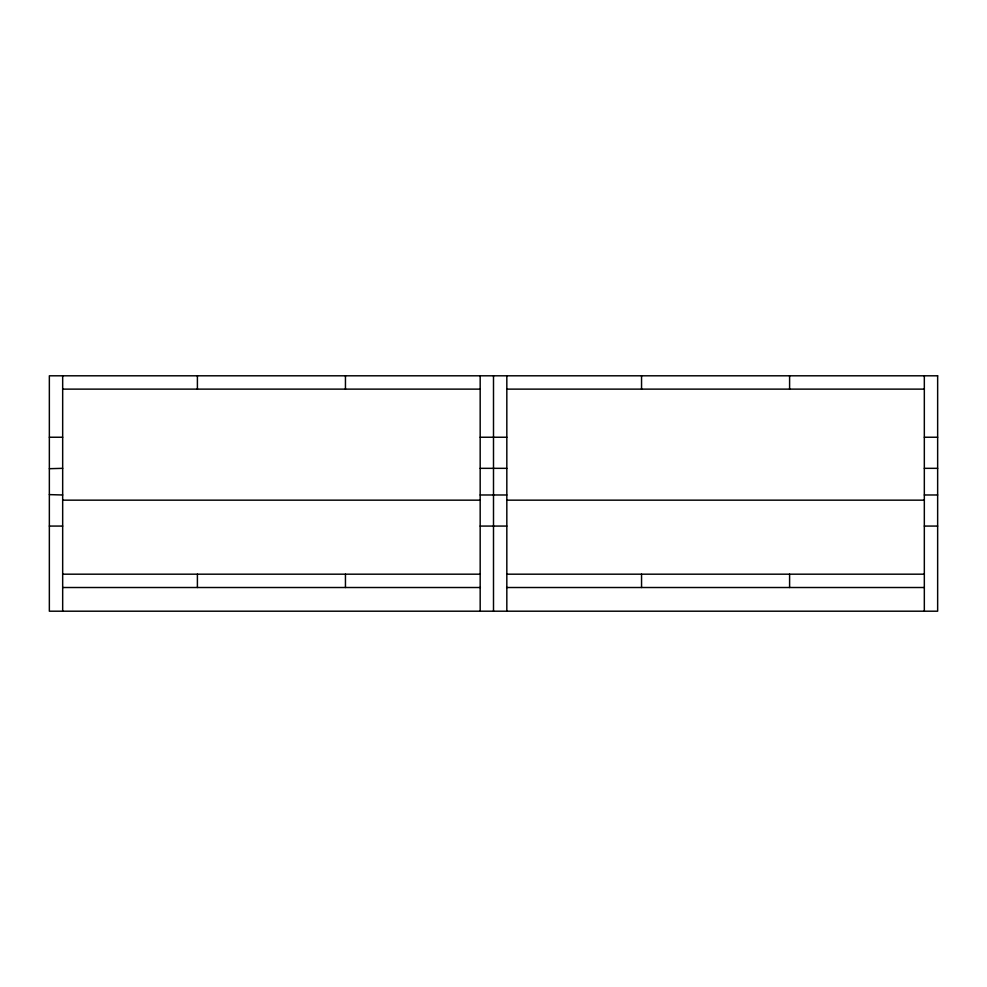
<?xml version="1.0" encoding="UTF-8"?>
<svg xmlns="http://www.w3.org/2000/svg" width="987" height="987" viewBox="0 0 987 987"><rect width="100%" height="100%" fill="white"/><g stroke="black" fill="none" stroke-linecap="round" stroke-linejoin="round"><path stroke-width="1.48" d="M49.35 494.61L62.674 494.98M49.35 468.702L62.674 468.332M62.674 389.125L480.175 389.125M506.825 389.125L924.326 389.125M49.35 437.241L62.674 437.241M480.175 437.241L506.825 437.241M924.326 437.241L937.65 437.241M480.175 468.332L506.825 468.332M924.326 468.332L937.65 468.332M480.175 494.98L506.825 494.98M924.326 494.98L937.65 494.98M62.674 500.162L480.175 500.162M506.825 500.162L924.326 500.162M49.35 526.071L62.674 526.071M480.175 526.071L506.825 526.071M924.326 526.071L937.65 526.071M62.674 574.187L480.175 574.187M506.825 574.187L924.326 574.187M62.674 587.512L480.398 587.512M506.602 587.512L924.326 587.512M924.326 375.8L924.326 611.2M789.6 375.8L789.6 389.125M789.6 574.187L789.6 587.512M641.55 375.8L641.55 389.125M641.55 574.187L641.55 587.512M506.825 375.8L506.825 611.2M493.5 375.8L493.5 611.2M480.175 375.8L480.175 611.2M345.45 375.8L345.45 389.125M345.45 574.187L345.45 587.512M197.4 375.8L197.4 389.125M197.4 574.187L197.4 587.512M62.674 375.8L62.674 611.2M937.65 375.8L49.35 375.8L49.35 611.2L937.65 611.2L937.65 375.8"/></g></svg>
